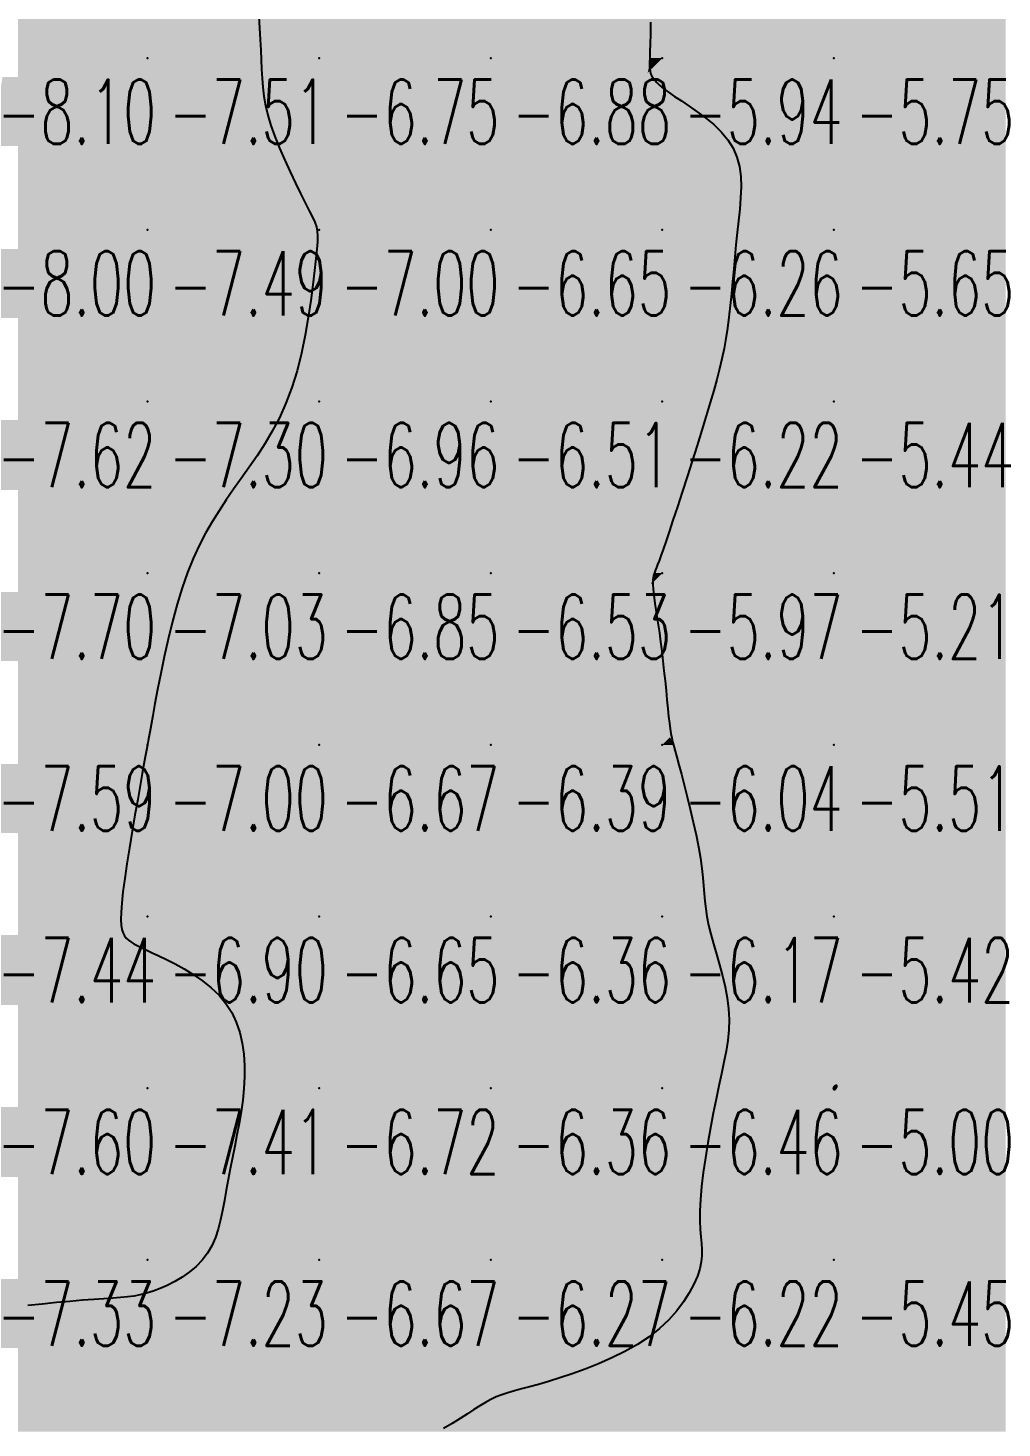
# Model space of a CAD drawing. Header units: millimetres. Extents: x 88261 to 90953, y 390274 to 392322.
# Drawn here: x 90263.3 to 90320, y 390757.4 to 390839 of the extents above; entities that cross this region are included whole.
import ezdxf
from ezdxf.enums import TextEntityAlignment as Align

# ---------------------------------------------------------------- set-up
doc = ezdxf.new("R2010")
doc.units = ezdxf.units.MM
doc.header["$LTSCALE"] = 25
for name, color, linetype in [('CN_03_00', 7, 'Continuous'), ('CN_04_00', 242, 'Continuous'), ('COTEAlt', 7, 'Continuous'), ('TN_COLORIAGE', 7, 'Continuous')]:
    doc.layers.add(name, color=color, linetype=linetype)
doc.styles.add('Simplex 1.0', font='Simplex.shx', dxfattribs={"width": 0.99, "height": 2.5})
doc.styles.get("Standard").update_dxf_attribs({"font": 'times.ttf'})

# ---------------------------------------------------------------- blocks, each defined once
blk = doc.blocks.new('COTE')
at = {"color": 0}
blk.add_point((0, 0), dxfattribs=at)
at = {"layer": 'COTEAlt'}
blk.add_attdef('ALT', text='', height=3.75, dxfattribs=at).set_placement((1.25, -1.25), align=Align.TOP_LEFT)

msp = doc.modelspace()

# ---------------------------------------------------------------- linework, layer by layer
at = {"layer": 'CN_03_00', "flags": 128}
for points, elevation in [([(90276.733, 390839.657), (90276.782, 390838.981), (90276.822, 390838.328), (90276.852, 390837.709), (90276.875, 390837.13), (90276.897, 390836.584), (90276.925, 390836.057), (90276.968, 390835.54), (90277.034, 390835.019), (90277.129, 390834.483), (90277.263, 390833.92), (90277.443, 390833.318), (90277.673, 390832.671), (90277.944, 390831.993), (90278.243, 390831.302), (90278.555, 390830.619), (90278.868, 390829.962), (90279.168, 390829.35), (90279.442, 390828.803), (90279.677, 390828.34), (90279.862, 390827.972), (90279.998, 390827.674), (90280.091, 390827.415), (90280.144, 390827.162), (90280.163, 390826.883), (90280.152, 390826.545), (90280.115, 390826.116), (90280.057, 390825.563), (90279.981, 390824.865), (90279.884, 390824.04), (90279.763, 390823.117), (90279.614, 390822.125), (90279.434, 390821.093), (90279.217, 390820.049), (90278.962, 390819.023), (90278.663, 390818.043), (90278.319, 390817.133), (90277.936, 390816.289), (90277.522, 390815.503), (90277.085, 390814.766), (90276.633, 390814.069), (90276.174, 390813.404), (90275.716, 390812.761), (90275.266, 390812.132), (90274.832, 390811.508), (90274.415, 390810.878), (90274.015, 390810.232), (90273.632, 390809.559), (90273.267, 390808.849), (90272.919, 390808.092), (90272.589, 390807.275), (90272.278, 390806.39), (90271.985, 390805.432), (90271.711, 390804.423), (90271.459, 390803.393), (90271.228, 390802.371), (90271.021, 390801.386), (90270.839, 390800.468), (90270.683, 390799.646), (90270.554, 390798.949), (90270.453, 390798.398), (90270.377, 390797.982), (90270.322, 390797.682), (90270.285, 390797.478), (90270.263, 390797.353), (90270.251, 390797.285), (90270.246, 390797.257), (90270.245, 390797.249), (90270.245, 390797.242), (90270.24, 390797.216), (90270.229, 390797.152), (90270.207, 390797.03), (90270.171, 390796.83), (90270.118, 390796.533), (90270.044, 390796.12), (90269.945, 390795.569), (90269.821, 390794.872), (90269.676, 390794.056), (90269.518, 390793.155), (90269.356, 390792.208), (90269.197, 390791.249), (90269.049, 390790.316), (90268.919, 390789.445), (90268.816, 390788.671), (90268.745, 390788.024), (90268.707, 390787.495), (90268.697, 390787.071), (90268.715, 390786.735), (90268.758, 390786.474), (90268.824, 390786.271), (90268.91, 390786.112), (90269.014, 390785.982), (90269.135, 390785.868), (90269.278, 390785.76), (90269.448, 390785.655), (90269.651, 390785.546), (90269.893, 390785.426), (90270.18, 390785.29), (90270.517, 390785.133), (90270.91, 390784.947), (90271.362, 390784.728), (90271.859, 390784.475), (90272.383, 390784.185), (90272.918, 390783.859), (90273.446, 390783.495), (90273.951, 390783.092), (90274.415, 390782.649), (90274.822, 390782.166), (90275.157, 390781.641), (90275.423, 390781.08), (90275.624, 390780.487), (90275.767, 390779.868), (90275.857, 390779.226), (90275.9, 390778.568), (90275.9, 390777.898), (90275.863, 390777.222), (90275.795, 390776.543), (90275.702, 390775.865), (90275.59, 390775.189), (90275.463, 390774.518), (90275.329, 390773.854), (90275.194, 390773.198), (90275.062, 390772.553), (90274.94, 390771.921), (90274.832, 390771.304), (90274.73, 390770.704), (90274.626, 390770.125), (90274.51, 390769.569), (90274.373, 390769.038), (90274.205, 390768.536), (90273.999, 390768.065), (90273.743, 390767.627), (90273.434, 390767.226), (90273.077, 390766.86), (90272.685, 390766.53), (90272.268, 390766.237), (90271.836, 390765.978), (90271.403, 390765.755), (90270.977, 390765.566), (90270.57, 390765.413), (90270.19, 390765.293), (90269.824, 390765.201), (90269.46, 390765.133), (90269.081, 390765.082), (90268.673, 390765.042), (90268.221, 390765.008), (90267.711, 390764.975), (90267.128, 390764.935), (90266.462, 390764.885), (90265.725, 390764.824), (90264.937, 390764.752), (90264.114, 390764.668), (90263.275, 390764.574)], -7), ([(90299.558, 390839.338), (90299.551, 390838.644), (90299.541, 390838.073), (90299.529, 390837.617), (90299.518, 390837.259), (90299.51, 390836.982), (90299.509, 390836.77), (90299.517, 390836.605), (90299.536, 390836.47), (90299.569, 390836.35), (90299.619, 390836.228), (90299.692, 390836.1), (90299.794, 390835.963), (90299.931, 390835.812), (90300.11, 390835.644), (90300.337, 390835.457), (90300.617, 390835.246), (90300.958, 390835.009), (90301.361, 390834.742), (90301.811, 390834.445), (90302.288, 390834.117), (90302.771, 390833.757), (90303.241, 390833.366), (90303.678, 390832.942), (90304.062, 390832.486), (90304.373, 390831.997), (90304.596, 390831.475), (90304.74, 390830.922), (90304.815, 390830.34), (90304.835, 390829.732), (90304.812, 390829.099), (90304.759, 390828.444), (90304.688, 390827.769), (90304.612, 390827.077), (90304.54, 390826.371), (90304.473, 390825.655), (90304.409, 390824.937), (90304.345, 390824.222), (90304.279, 390823.516), (90304.21, 390822.825), (90304.134, 390822.157), (90304.049, 390821.516), (90303.954, 390820.905), (90303.846, 390820.315), (90303.723, 390819.73), (90303.583, 390819.138), (90303.424, 390818.523), (90303.242, 390817.873), (90303.037, 390817.172), (90302.806, 390816.408), (90302.549, 390815.572), (90302.272, 390814.683), (90301.982, 390813.766), (90301.689, 390812.846), (90301.401, 390811.948), (90301.125, 390811.097), (90300.869, 390810.318), (90300.643, 390809.636), (90300.451, 390809.07), (90300.293, 390808.611), (90300.163, 390808.245), (90300.058, 390807.959), (90299.975, 390807.737), (90299.909, 390807.565), (90299.856, 390807.429), (90299.812, 390807.314), (90299.774, 390807.208), (90299.743, 390807.101), (90299.718, 390806.989), (90299.702, 390806.863), (90299.695, 390806.718), (90299.697, 390806.546), (90299.71, 390806.342), (90299.735, 390806.097), (90299.772, 390805.808), (90299.819, 390805.475), (90299.875, 390805.101), (90299.938, 390804.687), (90300.005, 390804.238), (90300.075, 390803.754), (90300.146, 390803.24), (90300.215, 390802.697), (90300.282, 390802.129), (90300.346, 390801.548), (90300.406, 390800.966), (90300.463, 390800.397), (90300.518, 390799.852), (90300.569, 390799.344), (90300.617, 390798.887), (90300.662, 390798.493), (90300.705, 390798.168), (90300.748, 390797.896), (90300.796, 390797.654), (90300.851, 390797.418), (90300.917, 390797.166), (90300.998, 390796.874), (90301.098, 390796.519), (90301.219, 390796.078), (90301.365, 390795.536), (90301.528, 390794.909), (90301.702, 390794.218), (90301.879, 390793.488), (90302.052, 390792.741), (90302.214, 390792.001), (90302.355, 390791.289), (90302.471, 390790.631), (90302.554, 390790.041), (90302.613, 390789.511), (90302.655, 390789.026), (90302.691, 390788.571), (90302.728, 390788.131), (90302.777, 390787.689), (90302.845, 390787.232), (90302.943, 390786.743), (90303.076, 390786.212), (90303.235, 390785.642), (90303.41, 390785.041), (90303.589, 390784.418), (90303.759, 390783.781), (90303.911, 390783.137), (90304.031, 390782.495), (90304.11, 390781.863), (90304.137, 390781.245), (90304.118, 390780.635), (90304.057, 390780.024), (90303.963, 390779.401), (90303.841, 390778.758), (90303.699, 390778.085), (90303.542, 390777.371), (90303.377, 390776.608), (90303.211, 390775.79), (90303.049, 390774.933), (90302.895, 390774.057), (90302.755, 390773.182), (90302.633, 390772.328), (90302.535, 390771.514), (90302.465, 390770.761), (90302.427, 390770.089), (90302.425, 390769.511), (90302.448, 390769.016), (90302.485, 390768.584), (90302.522, 390768.197), (90302.548, 390767.837), (90302.55, 390767.484), (90302.516, 390767.121), (90302.434, 390766.728), (90302.292, 390766.292), (90302.088, 390765.819), (90301.821, 390765.318), (90301.488, 390764.8), (90301.089, 390764.276), (90300.622, 390763.756), (90300.086, 390763.25), (90299.479, 390762.768), (90298.803, 390762.32), (90298.073, 390761.906), (90297.309, 390761.528), (90296.528, 390761.184), (90295.749, 390760.875), (90294.991, 390760.601), (90294.273, 390760.362), (90293.613, 390760.158), (90293.025, 390759.988), (90292.504, 390759.845), (90292.04, 390759.721), (90291.625, 390759.608), (90291.248, 390759.499), (90290.9, 390759.385), (90290.572, 390759.259), (90290.253, 390759.112), (90289.935, 390758.939), (90289.608, 390758.74), (90289.261, 390758.517), (90288.886, 390758.271), (90288.472, 390758.005), (90288.01, 390757.72), (90287.49, 390757.419)], -6)]:
    msp.add_lwpolyline(points, dxfattribs=dict(at, elevation=elevation))
at = {"layer": 'CN_04_00', "elevation": -5, "flags": 128}
msp.add_lwpolyline([(90310.284, 390777.164), (90310.3, 390777.17), (90310.316, 390777.179), (90310.333, 390777.191), (90310.35, 390777.204), (90310.366, 390777.219), (90310.381, 390777.236), (90310.395, 390777.255), (90310.407, 390777.275), (90310.416, 390777.296), (90310.423, 390777.317), (90310.427, 390777.337), (90310.428, 390777.355), (90310.426, 390777.371), (90310.421, 390777.384), (90310.412, 390777.394), (90310.4, 390777.399), (90310.384, 390777.4), (90310.367, 390777.398), (90310.349, 390777.392), (90310.329, 390777.384), (90310.311, 390777.374), (90310.293, 390777.363), (90310.277, 390777.351), (90310.263, 390777.338), (90310.252, 390777.325), (90310.243, 390777.312), (90310.236, 390777.299), (90310.23, 390777.286), (90310.226, 390777.274), (90310.222, 390777.262), (90310.219, 390777.252), (90310.217, 390777.243), (90310.215, 390777.234), (90310.214, 390777.227), (90310.213, 390777.22), (90310.213, 390777.213), (90310.213, 390777.207), (90310.214, 390777.201), (90310.216, 390777.194), (90310.219, 390777.187), (90310.222, 390777.18), (90310.226, 390777.174), (90310.232, 390777.168), (90310.239, 390777.163), (90310.248, 390777.16), (90310.258, 390777.159), (90310.27, 390777.16), (90310.284, 390777.164)], close=True, dxfattribs=at)
at = {"layer": 'TN_COLORIAGE', "color": 161}
for points in [[(90260.249, 390840.626, -7.328), (90261.587, 390838.577, -7.328), (90260.249, 390847.239, -7.328), (90270.249, 390847.239, -7.328)], [(90261.984, 390837.239, -7.328), (90261.587, 390838.577, -7.328), (90270.249, 390837.239, -7.328), (90270.249, 390847.239, -7.328)], [(90270.249, 390837.239, -7), (90276.447, 390843.438, -7), (90270.249, 390847.239, -7), (90275.387, 390847.239, -7)], [(90276.447, 390843.438, -7.505), (90276.95, 390837.239, -7.505), (90270.249, 390837.239, -7.505)], [(90260.324, 390827.315, -7.487), (90260.322, 390827.239, -7.487), (90270.249, 390837.239, -7.487), (90270.249, 390827.239, -7.487)], [(90260.324, 390827.315, -7.505), (90261.984, 390837.239, -7.505), (90270.249, 390837.239, -7.505)], [(90270.249, 390837.239, -7), (90276.95, 390837.239, -7), (90270.249, 390827.239, -7), (90276.867, 390833.858, -7)], [(90276.867, 390833.858, -7.487), (90280.24, 390827.239, -7.487), (90270.249, 390827.239, -7.487)], [(90260.249, 390817.239, -7.487), (90270.249, 390817.239, -7.487), (90270.249, 390827.239, -7.487)], [(90260.249, 390827.141, -7.487), (90260.322, 390827.239, -7.487), (90260.249, 390817.239, -7.487), (90270.249, 390827.239, -7.487)], [(90270.249, 390827.239, -7), (90280.24, 390827.239, -7), (90270.249, 390817.239, -7), (90280.234, 390827.225, -7)], [(90279.164, 390817.239, -7.299), (90280.234, 390827.225, -7.299), (90270.249, 390817.239, -7.299)], [(90260.249, 390807.239, -7.299), (90270.249, 390807.239, -7.299), (90270.249, 390817.239, -7.299)], [(90260.249, 390817.239, -7.299), (90260.249, 390807.239, -7.299), (90270.249, 390817.239, -7.299)], [(90270.249, 390817.239, -7), (90279.164, 390817.239, -7), (90270.249, 390807.239, -7), (90275.088, 390812.078, -7)], [(90272.083, 390807.239, -7.034), (90275.088, 390812.078, -7.034), (90270.249, 390807.239, -7.034)], [(90260.249, 390797.239, -7), (90270.245, 390797.239, -7), (90270.249, 390807.239, -7), (90270.249, 390797.304, -7)], [(90260.249, 390807.239, -7.034), (90260.249, 390797.239, -7.034), (90270.249, 390807.239, -7.034)], [(90272.083, 390807.239, -7.034), (90270.249, 390797.304, -7.034), (90270.249, 390807.239, -7.034)], [(90260.249, 390797.239, -7), (90270.245, 390797.239, -7), (90260.249, 390787.239, -7), (90270.244, 390797.234, -7)], [(90268.452, 390787.239, -7.444), (90270.244, 390797.234, -7.444), (90260.249, 390787.239, -7.444)], [(90260.249, 390777.239, -7), (90268.846, 390785.837, -7), (90260.249, 390787.239, -7), (90268.452, 390787.239, -7)], [(90260.249, 390777.239, -7), (90268.846, 390785.837, -7), (90270.249, 390777.239, -7), (90270.249, 390785.308, -7)], [(90275.621, 390782.612, -7.406), (90270.249, 390785.308, -7.406), (90270.249, 390777.239, -7.406)], [(90275.621, 390782.612, -7.406), (90276.197, 390777.239, -7.406), (90270.249, 390777.239, -7.406)], [(90260.249, 390767.239, -7.406), (90270.249, 390767.239, -7.406), (90270.249, 390777.239, -7.406)], [(90260.249, 390777.239, -7.406), (90260.249, 390767.239, -7.406), (90270.249, 390777.239, -7.406)], [(90270.249, 390777.239, -7), (90276.197, 390777.239, -7), (90270.249, 390767.239, -7), (90274.771, 390771.762, -7)], [(90274.36, 390767.239, -7.228), (90274.771, 390771.762, -7.228), (90270.249, 390767.239, -7.228)], [(90260.249, 390767.239, -7), (90260.249, 390764.337, -7), (90270.249, 390767.239, -7), (90268.067, 390765.058, -7)], [(90268.067, 390765.058, -7.228), (90270.249, 390765.045, -7.228), (90270.249, 390767.239, -7.228)], [(90270.249, 390765.045, -7.228), (90274.36, 390767.239, -7.228), (90270.249, 390767.239, -7.228)]]:
    msp.add_solid(points, dxfattribs=at)
at = {"layer": 'TN_COLORIAGE', "color": 151}
for points in [[(90276.95, 390837.239, -6.69), (90276.447, 390843.438, -6.69), (90280.249, 390837.239, -6.69), (90280.249, 390847.239, -6.69)], [(90280.249, 390837.239, -6.599), (90290.249, 390837.239, -6.599), (90290.249, 390847.239, -6.599)], [(90280.249, 390847.239, -6.599), (90280.249, 390837.239, -6.599), (90290.249, 390847.239, -6.599)], [(90290.249, 390837.239, -6), (90299.531, 390846.521, -6), (90290.249, 390847.239, -6), (90299.231, 390847.239, -6)], [(90299.531, 390846.521, -6.877), (90299.596, 390837.239, -6.877), (90290.249, 390837.239, -6.877)], [(90280.24, 390827.239, -6.751), (90276.867, 390833.858, -6.751), (90280.249, 390827.239, -6.751), (90280.249, 390837.239, -6.751)], [(90276.867, 390833.858, -6.751), (90276.95, 390837.239, -6.751), (90280.249, 390837.239, -6.751)], [(90280.249, 390827.239, -6.877), (90290.249, 390827.239, -6.877), (90290.249, 390837.239, -6.877)], [(90280.249, 390837.239, -6.877), (90280.249, 390827.239, -6.877), (90290.249, 390837.239, -6.877)], [(90290.249, 390837.239, -6), (90299.596, 390837.239, -6), (90290.249, 390827.239, -6), (90299.392, 390836.382, -6)], [(90290.249, 390827.239, -6), (90299.392, 390836.382, -6), (90300.249, 390827.239, -6), (90300.249, 390835.33, -6)], [(90305.363, 390832.353, -6.259), (90300.249, 390835.33, -6.259), (90300.249, 390827.239, -6.259)], [(90304.536, 390827.239, -6.259), (90305.363, 390832.353, -6.259), (90300.249, 390827.239, -6.259)], [(90280.234, 390827.225, -6.964), (90279.164, 390817.239, -6.964), (90280.249, 390827.239, -6.964), (90280.249, 390817.239, -6.964)], [(90280.234, 390827.225, -7), (90280.24, 390827.239, -7), (90280.249, 390827.239, -7)], [(90280.249, 390817.239, -6.653), (90290.249, 390817.239, -6.653), (90290.249, 390827.239, -6.653)], [(90280.249, 390827.239, -6.653), (90280.249, 390817.239, -6.653), (90290.249, 390827.239, -6.653)], [(90290.249, 390827.239, -6.259), (90290.249, 390817.239, -6.259), (90300.249, 390827.239, -6.259)], [(90290.249, 390817.239, -6.259), (90300.249, 390817.239, -6.259), (90300.249, 390827.239, -6.259)], [(90300.249, 390827.239, -6), (90304.536, 390827.239, -6), (90300.249, 390817.239, -6), (90304.163, 390821.154, -6)], [(90303.106, 390817.239, -6.222), (90304.163, 390821.154, -6.222), (90300.249, 390817.239, -6.222)], [(90275.088, 390812.078, -6.848), (90272.083, 390807.239, -6.848), (90280.249, 390817.239, -6.848), (90280.249, 390807.239, -6.848)], [(90275.088, 390812.078, -6.964), (90279.164, 390817.239, -6.964), (90280.249, 390817.239, -6.964)], [(90280.249, 390807.239, -6.51), (90290.249, 390807.239, -6.51), (90290.249, 390817.239, -6.51)], [(90280.249, 390817.239, -6.51), (90280.249, 390807.239, -6.51), (90290.249, 390817.239, -6.51)], [(90290.249, 390817.239, -6.222), (90290.249, 390807.239, -6.222), (90300.249, 390817.239, -6.222)], [(90290.249, 390807.239, -6), (90299.755, 390807.239, -6), (90300.249, 390817.239, -6), (90300.249, 390808.334, -6)], [(90303.106, 390817.239, -6.222), (90300.249, 390808.334, -6.222), (90300.249, 390817.239, -6.222)], [(90270.249, 390797.239, -6.848), (90280.249, 390797.239, -6.848), (90280.249, 390807.239, -6.848)], [(90270.249, 390797.304, -6.848), (90272.083, 390807.239, -6.848), (90270.249, 390797.239, -6.848), (90280.249, 390807.239, -6.848)], [(90280.249, 390797.239, -6.526), (90290.249, 390797.239, -6.526), (90290.249, 390807.239, -6.526)], [(90280.249, 390807.239, -6.526), (90280.249, 390797.239, -6.526), (90290.249, 390807.239, -6.526)], [(90290.249, 390807.239, -6), (90299.755, 390807.239, -6), (90290.249, 390797.239, -6), (90299.602, 390806.592, -6)], [(90290.249, 390797.239, -6), (90299.602, 390806.592, -6), (90300.249, 390797.239, -6), (90300.249, 390802.976, -6)], [(90300.695, 390797.685, -6.037), (90300.249, 390802.976, -6.037), (90300.249, 390797.239, -6.037)], [(90270.244, 390797.234, -6.903), (90268.452, 390787.239, -6.903), (90270.249, 390797.239, -6.903), (90270.249, 390787.239, -6.903)], [(90270.244, 390797.234, -7), (90270.245, 390797.239, -7), (90270.249, 390797.239, -7)], [(90270.249, 390797.304, -7), (90270.245, 390797.239, -7), (90270.249, 390797.239, -7)], [(90270.249, 390787.239, -6.671), (90280.249, 390787.239, -6.671), (90280.249, 390797.239, -6.671)], [(90270.249, 390797.239, -6.671), (90270.249, 390787.239, -6.671), (90280.249, 390797.239, -6.671)], [(90280.249, 390787.239, -6.395), (90290.249, 390787.239, -6.395), (90290.249, 390797.239, -6.395)], [(90280.249, 390797.239, -6.395), (90280.249, 390787.239, -6.395), (90290.249, 390797.239, -6.395)], [(90290.249, 390797.239, -6.037), (90290.249, 390787.239, -6.037), (90300.249, 390797.239, -6.037)], [(90290.249, 390787.239, -6.037), (90300.249, 390787.239, -6.037), (90300.249, 390797.239, -6.037)], [(90300.695, 390797.685, -6.037), (90300.946, 390797.239, -6.037), (90300.249, 390797.239, -6.037)], [(90300.249, 390787.239, -6), (90302.836, 390789.826, -6), (90300.249, 390797.239, -6), (90300.946, 390797.239, -6)], [(90302.535, 390787.239, -6.171), (90302.836, 390789.826, -6.171), (90300.249, 390787.239, -6.171)], [(90268.452, 390787.239, -6.903), (90268.846, 390785.837, -6.903), (90270.249, 390787.239, -6.903)], [(90270.249, 390785.308, -6.903), (90268.846, 390785.837, -6.903), (90270.249, 390787.239, -6.903)], [(90270.249, 390785.308, -6.65), (90275.621, 390782.612, -6.65), (90270.249, 390787.239, -6.65), (90280.249, 390787.239, -6.65)], [(90276.197, 390777.239, -6.65), (90275.621, 390782.612, -6.65), (90280.249, 390777.239, -6.65), (90280.249, 390787.239, -6.65)], [(90280.249, 390777.239, -6.357), (90290.249, 390777.239, -6.357), (90290.249, 390787.239, -6.357)], [(90280.249, 390787.239, -6.357), (90280.249, 390777.239, -6.357), (90290.249, 390787.239, -6.357)], [(90290.249, 390787.239, -6.171), (90290.249, 390777.239, -6.171), (90300.249, 390787.239, -6.171)], [(90290.249, 390777.239, -6.171), (90300.249, 390777.239, -6.171), (90300.249, 390787.239, -6.171)], [(90300.249, 390777.239, -6), (90304.684, 390781.674, -6), (90300.249, 390787.239, -6), (90302.535, 390787.239, -6)], [(90303.389, 390777.239, -6.46), (90304.684, 390781.674, -6.46), (90300.249, 390777.239, -6.46)], [(90274.771, 390771.762, -6.673), (90274.36, 390767.239, -6.673), (90280.249, 390777.239, -6.673), (90280.249, 390767.239, -6.673)], [(90274.771, 390771.762, -6.723), (90276.197, 390777.239, -6.723), (90280.249, 390777.239, -6.723)], [(90280.249, 390767.239, -6.356), (90290.249, 390767.239, -6.356), (90290.249, 390777.239, -6.356)], [(90280.249, 390777.239, -6.356), (90280.249, 390767.239, -6.356), (90290.249, 390777.239, -6.356)], [(90290.249, 390777.239, -6.46), (90290.249, 390767.239, -6.46), (90300.249, 390777.239, -6.46)], [(90290.249, 390767.239, -6.46), (90300.249, 390767.239, -6.46), (90300.249, 390777.239, -6.46)], [(90300.249, 390777.239, -6), (90303.389, 390777.239, -6), (90300.249, 390767.239, -6), (90302.023, 390769.014, -6)], [(90302.023, 390769.014, -6.217), (90303.082, 390767.239, -6.217), (90300.249, 390767.239, -6.217)], [(90270.249, 390757.239, -6.673), (90280.249, 390757.239, -6.673), (90280.249, 390767.239, -6.673)], [(90274.36, 390767.239, -6.188), (90270.249, 390765.045, -6.188), (90280.249, 390767.239, -6.188), (90270.249, 390757.239, -6.188)], [(90290.249, 390767.239, -6), (90290.249, 390759.412, -6), (90280.249, 390757.239, -6), (90287.728, 390757.239, -6)], [(90280.249, 390767.239, -6.267), (90280.249, 390757.239, -6.267), (90290.249, 390767.239, -6.267)], [(90290.249, 390767.239, -6), (90290.249, 390759.412, -6), (90300.249, 390767.239, -6), (90292.795, 390759.786, -6)], [(90300.249, 390762.396, -6.217), (90292.795, 390759.786, -6.217), (90300.249, 390767.239, -6.217)], [(90303.082, 390767.239, -6.217), (90300.249, 390762.396, -6.217), (90300.249, 390767.239, -6.217)], [(90270.249, 390765.045, -6.181), (90268.067, 390765.058, -6.181), (90270.249, 390757.239, -6.181), (90260.249, 390757.239, -6.181)], [(90268.067, 390765.058, -6.181), (90260.249, 390764.337, -6.181), (90260.249, 390757.239, -6.181)]]:
    msp.add_solid(points, dxfattribs=at)
at = {"layer": 'TN_COLORIAGE', "color": 141}
for points in [[(90299.596, 390837.239, -5.932), (90299.531, 390846.521, -5.932), (90300.249, 390837.239, -5.932), (90300.249, 390847.239, -5.932)], [(90300.249, 390847.239, -5.677), (90300.249, 390837.239, -5.677), (90310.249, 390847.239, -5.677)], [(90300.249, 390837.239, -5.677), (90310.249, 390837.239, -5.677), (90310.249, 390847.239, -5.677)], [(90310.249, 390847.239, -5.28), (90310.249, 390837.239, -5.28), (90320.249, 390847.239, -5.28)], [(90310.249, 390837.239, -5.28), (90320.249, 390837.239, -5.28), (90320.249, 390847.239, -5.28)], [(90299.392, 390836.382, -5.939), (90299.596, 390837.239, -5.939), (90300.249, 390837.239, -5.939)], [(90300.249, 390835.33, -5.939), (90299.392, 390836.382, -5.939), (90300.249, 390837.239, -5.939)], [(90300.249, 390835.33, -5.752), (90305.363, 390832.353, -5.752), (90300.249, 390837.239, -5.752), (90310.249, 390837.239, -5.752)], [(90305.363, 390832.353, -5.654), (90304.536, 390827.239, -5.654), (90310.249, 390837.239, -5.654), (90310.249, 390827.239, -5.654)], [(90310.249, 390837.239, -5.382), (90310.249, 390827.239, -5.382), (90320.249, 390837.239, -5.382)], [(90310.249, 390827.239, -5.382), (90320.249, 390827.239, -5.382), (90320.249, 390837.239, -5.382)], [(90304.163, 390821.154, -5.444), (90303.106, 390817.239, -5.444), (90310.249, 390827.239, -5.444), (90310.249, 390817.239, -5.444)], [(90304.163, 390821.154, -5.654), (90304.536, 390827.239, -5.654), (90310.249, 390827.239, -5.654)], [(90310.249, 390827.239, -5.315), (90310.249, 390817.239, -5.315), (90320.249, 390827.239, -5.315)], [(90310.249, 390817.239, -5.315), (90320.249, 390817.239, -5.315), (90320.249, 390827.239, -5.315)], [(90300.249, 390808.334, -5.444), (90303.106, 390817.239, -5.444), (90300.249, 390807.239, -5.444), (90310.249, 390817.239, -5.444)], [(90300.249, 390807.239, -5.444), (90310.249, 390807.239, -5.444), (90310.249, 390817.239, -5.444)], [(90310.249, 390817.239, -5.159), (90310.249, 390807.239, -5.159), (90320.249, 390817.239, -5.159)], [(90310.249, 390807.239, -5.159), (90320.249, 390807.239, -5.159), (90320.249, 390817.239, -5.159)], [(90300.249, 390808.334, -5.973), (90299.755, 390807.239, -5.973), (90300.249, 390807.239, -5.973)], [(90299.602, 390806.592, -5.973), (90299.755, 390807.239, -5.973), (90300.249, 390807.239, -5.973)], [(90300.249, 390802.976, -5.973), (90299.602, 390806.592, -5.973), (90300.249, 390807.239, -5.973)], [(90300.249, 390802.976, -5.212), (90300.695, 390797.685, -5.212), (90300.249, 390807.239, -5.212), (90310.249, 390807.239, -5.212)], [(90300.946, 390797.239, -5.212), (90300.695, 390797.685, -5.212), (90310.249, 390797.239, -5.212), (90310.249, 390807.239, -5.212)], [(90310.249, 390807.239, -5.004), (90310.249, 390797.239, -5.004), (90320.249, 390807.239, -5.004)], [(90310.249, 390797.239, -5.004), (90320.249, 390797.239, -5.004), (90320.249, 390807.239, -5.004)], [(90300.946, 390797.239, -5.51), (90302.836, 390789.826, -5.51), (90310.249, 390797.239, -5.51)], [(90302.836, 390789.826, -5.423), (90302.535, 390787.239, -5.423), (90310.249, 390797.239, -5.423), (90310.249, 390787.239, -5.423)], [(90310.249, 390797.239, -5.151), (90310.249, 390787.239, -5.151), (90320.249, 390797.239, -5.151)], [(90310.249, 390787.239, -5.151), (90320.249, 390787.239, -5.151), (90320.249, 390797.239, -5.151)], [(90302.535, 390787.239, -5.423), (90304.684, 390781.674, -5.423), (90310.249, 390787.239, -5.423)], [(90304.684, 390781.674, -5), (90303.389, 390777.239, -5), (90310.249, 390787.239, -5), (90310.215, 390777.239, -5)], [(90310.215, 390777.239, -5.423), (90310.249, 390777.356, -5.423), (90310.249, 390787.239, -5.423)], [(90310.249, 390787.239, -5), (90310.249, 390777.356, -5), (90320.249, 390787.239, -5), (90310.451, 390777.442, -5)], [(90320.249, 390777.239, -5), (90310.417, 390777.239, -5), (90320.249, 390787.239, -5), (90310.451, 390777.442, -5)], [(90302.023, 390769.014, -5), (90303.389, 390777.239, -5), (90310.208, 390777.199, -5), (90310.215, 390777.239, -5)], [(90303.082, 390767.239, -5), (90302.023, 390769.014, -5), (90310.249, 390767.239, -5), (90310.208, 390777.199, -5)], [(90310.208, 390777.199, -5.452), (90310.249, 390777.13, -5.452), (90310.249, 390767.239, -5.452)], [(90310.249, 390767.239, -5), (90310.249, 390777.13, -5), (90320.249, 390777.239, -5), (90310.417, 390777.239, -5)], [(90310.249, 390767.239, -5.29), (90320.249, 390767.239, -5.29), (90320.249, 390777.239, -5.29)], [(90300.249, 390762.396, -5.452), (90303.082, 390767.239, -5.452), (90300.249, 390757.239, -5.452), (90310.249, 390767.239, -5.452)], [(90300.249, 390757.239, -5.452), (90310.249, 390757.239, -5.452), (90310.249, 390767.239, -5.452)], [(90310.249, 390767.239, -5.297), (90310.249, 390757.239, -5.297), (90320.249, 390767.239, -5.297)], [(90310.249, 390757.239, -5.297), (90320.249, 390757.239, -5.297), (90320.249, 390767.239, -5.297)], [(90292.795, 390759.786, -5.769), (90300.249, 390762.396, -5.769), (90290.249, 390757.239, -5.769), (90300.249, 390757.239, -5.769)], [(90292.795, 390759.786, -5.926), (90290.249, 390759.412, -5.926), (90290.249, 390757.239, -5.926)], [(90287.728, 390757.239, -5.926), (90290.249, 390759.412, -5.926), (90290.249, 390757.239, -5.926)]]:
    msp.add_solid(points, dxfattribs=at)
at = {"layer": 'TN_COLORIAGE', "color": 131}
for points in [[(90310.208, 390777.199, -4.995), (90310.215, 390777.239, -4.995), (90310.249, 390777.239, -4.995)], [(90310.249, 390777.13, -4.995), (90310.208, 390777.199, -4.995), (90310.249, 390777.239, -4.995)], [(90310.249, 390777.356, -4.995), (90310.215, 390777.239, -4.995), (90310.249, 390777.239, -4.995)], [(90310.451, 390777.442, -4.995), (90310.249, 390777.356, -4.995), (90310.249, 390777.239, -4.995)], [(90310.451, 390777.442, -4.995), (90310.417, 390777.239, -4.995), (90310.249, 390777.239, -4.995)], [(90310.417, 390777.239, -4.995), (90310.249, 390777.13, -4.995), (90310.249, 390777.239, -4.995)]]:
    msp.add_solid(points, dxfattribs=at)

# ---------------------------------------------------------------- block references
at = {"layer": 'COTEAlt'}
ref = msp.add_blockref('COTE', (90260.249, 390837.239), dxfattribs=at)
ref.add_attrib('ALT', '-8.10', dxfattribs={"height": 3.75, "style": 'Simplex 1.0', "width": 0.6}).set_placement((90261.499, 390835.989), align=Align.TOP_LEFT)
ref = msp.add_blockref('COTE', (90270.249, 390837.239), dxfattribs=at)
ref.add_attrib('ALT', '-7.51', dxfattribs={"height": 3.75, "style": 'Simplex 1.0', "width": 0.6}).set_placement((90271.499, 390835.989), align=Align.TOP_LEFT)
ref = msp.add_blockref('COTE', (90280.249, 390837.239), dxfattribs=at)
ref.add_attrib('ALT', '-6.75', dxfattribs={"height": 3.75, "style": 'Simplex 1.0', "width": 0.6}).set_placement((90281.499, 390835.989), align=Align.TOP_LEFT)
ref = msp.add_blockref('COTE', (90290.249, 390837.239), dxfattribs=at)
ref.add_attrib('ALT', '-6.88', dxfattribs={"height": 3.75, "style": 'Simplex 1.0', "width": 0.6}).set_placement((90291.499, 390835.989), align=Align.TOP_LEFT)
ref = msp.add_blockref('COTE', (90300.249, 390837.239), dxfattribs=at)
ref.add_attrib('ALT', '-5.94', dxfattribs={"height": 3.75, "style": 'Simplex 1.0', "width": 0.6}).set_placement((90301.499, 390835.989), align=Align.TOP_LEFT)
ref = msp.add_blockref('COTE', (90310.249, 390837.239), dxfattribs=at)
ref.add_attrib('ALT', '-5.75', dxfattribs={"height": 3.75, "style": 'Simplex 1.0', "width": 0.6}).set_placement((90311.499, 390835.989), align=Align.TOP_LEFT)
ref = msp.add_blockref('COTE', (90260.249, 390827.239), dxfattribs=at)
ref.add_attrib('ALT', '-8.00', dxfattribs={"height": 3.75, "style": 'Simplex 1.0', "width": 0.6}).set_placement((90261.499, 390825.989), align=Align.TOP_LEFT)
ref = msp.add_blockref('COTE', (90270.249, 390827.239), dxfattribs=at)
ref.add_attrib('ALT', '-7.49', dxfattribs={"height": 3.75, "style": 'Simplex 1.0', "width": 0.6}).set_placement((90271.499, 390825.989), align=Align.TOP_LEFT)
ref = msp.add_blockref('COTE', (90280.249, 390827.239), dxfattribs=at)
ref.add_attrib('ALT', '-7.00', dxfattribs={"height": 3.75, "style": 'Simplex 1.0', "width": 0.6}).set_placement((90281.499, 390825.989), align=Align.TOP_LEFT)
ref = msp.add_blockref('COTE', (90290.249, 390827.239), dxfattribs=at)
ref.add_attrib('ALT', '-6.65', dxfattribs={"height": 3.75, "style": 'Simplex 1.0', "width": 0.6}).set_placement((90291.499, 390825.989), align=Align.TOP_LEFT)
ref = msp.add_blockref('COTE', (90300.249, 390827.239), dxfattribs=at)
ref.add_attrib('ALT', '-6.26', dxfattribs={"height": 3.75, "style": 'Simplex 1.0', "width": 0.6}).set_placement((90301.499, 390825.989), align=Align.TOP_LEFT)
ref = msp.add_blockref('COTE', (90310.249, 390827.239), dxfattribs=at)
ref.add_attrib('ALT', '-5.65', dxfattribs={"height": 3.75, "style": 'Simplex 1.0', "width": 0.6}).set_placement((90311.499, 390825.989), align=Align.TOP_LEFT)
ref = msp.add_blockref('COTE', (90260.249, 390817.239), dxfattribs=at)
ref.add_attrib('ALT', '-7.62', dxfattribs={"height": 3.75, "style": 'Simplex 1.0', "width": 0.6}).set_placement((90261.499, 390815.989), align=Align.TOP_LEFT)
ref = msp.add_blockref('COTE', (90270.249, 390817.239), dxfattribs=at)
ref.add_attrib('ALT', '-7.30', dxfattribs={"height": 3.75, "style": 'Simplex 1.0', "width": 0.6}).set_placement((90271.499, 390815.989), align=Align.TOP_LEFT)
ref = msp.add_blockref('COTE', (90280.249, 390817.239), dxfattribs=at)
ref.add_attrib('ALT', '-6.96', dxfattribs={"height": 3.75, "style": 'Simplex 1.0', "width": 0.6}).set_placement((90281.499, 390815.989), align=Align.TOP_LEFT)
ref = msp.add_blockref('COTE', (90290.249, 390817.239), dxfattribs=at)
ref.add_attrib('ALT', '-6.51', dxfattribs={"height": 3.75, "style": 'Simplex 1.0', "width": 0.6}).set_placement((90291.499, 390815.989), align=Align.TOP_LEFT)
ref = msp.add_blockref('COTE', (90300.249, 390817.239), dxfattribs=at)
ref.add_attrib('ALT', '-6.22', dxfattribs={"height": 3.75, "style": 'Simplex 1.0', "width": 0.6}).set_placement((90301.499, 390815.989), align=Align.TOP_LEFT)
ref = msp.add_blockref('COTE', (90310.249, 390817.239), dxfattribs=at)
ref.add_attrib('ALT', '-5.44', dxfattribs={"height": 3.75, "style": 'Simplex 1.0', "width": 0.6}).set_placement((90311.499, 390815.989), align=Align.TOP_LEFT)
ref = msp.add_blockref('COTE', (90260.249, 390807.239), dxfattribs=at)
ref.add_attrib('ALT', '-7.70', dxfattribs={"height": 3.75, "style": 'Simplex 1.0', "width": 0.6}).set_placement((90261.499, 390805.989), align=Align.TOP_LEFT)
ref = msp.add_blockref('COTE', (90270.249, 390807.239), dxfattribs=at)
ref.add_attrib('ALT', '-7.03', dxfattribs={"height": 3.75, "style": 'Simplex 1.0', "width": 0.6}).set_placement((90271.499, 390805.989), align=Align.TOP_LEFT)
ref = msp.add_blockref('COTE', (90280.249, 390807.239), dxfattribs=at)
ref.add_attrib('ALT', '-6.85', dxfattribs={"height": 3.75, "style": 'Simplex 1.0', "width": 0.6}).set_placement((90281.499, 390805.989), align=Align.TOP_LEFT)
ref = msp.add_blockref('COTE', (90290.249, 390807.239), dxfattribs=at)
ref.add_attrib('ALT', '-6.53', dxfattribs={"height": 3.75, "style": 'Simplex 1.0', "width": 0.6}).set_placement((90291.499, 390805.989), align=Align.TOP_LEFT)
ref = msp.add_blockref('COTE', (90300.249, 390807.239), dxfattribs=at)
ref.add_attrib('ALT', '-5.97', dxfattribs={"height": 3.75, "style": 'Simplex 1.0', "width": 0.6}).set_placement((90301.499, 390805.989), align=Align.TOP_LEFT)
ref = msp.add_blockref('COTE', (90310.249, 390807.239), dxfattribs=at)
ref.add_attrib('ALT', '-5.21', dxfattribs={"height": 3.75, "style": 'Simplex 1.0', "width": 0.6}).set_placement((90311.499, 390805.989), align=Align.TOP_LEFT)
ref = msp.add_blockref('COTE', (90260.249, 390797.239), dxfattribs=at)
ref.add_attrib('ALT', '-7.59', dxfattribs={"height": 3.75, "style": 'Simplex 1.0', "width": 0.6}).set_placement((90261.499, 390795.989), align=Align.TOP_LEFT)
ref = msp.add_blockref('COTE', (90270.249, 390797.239), dxfattribs=at)
ref.add_attrib('ALT', '-7.00', dxfattribs={"height": 3.75, "style": 'Simplex 1.0', "width": 0.6}).set_placement((90271.499, 390795.989), align=Align.TOP_LEFT)
ref = msp.add_blockref('COTE', (90280.249, 390797.239), dxfattribs=at)
ref.add_attrib('ALT', '-6.67', dxfattribs={"height": 3.75, "style": 'Simplex 1.0', "width": 0.6}).set_placement((90281.499, 390795.989), align=Align.TOP_LEFT)
ref = msp.add_blockref('COTE', (90290.249, 390797.239), dxfattribs=at)
ref.add_attrib('ALT', '-6.39', dxfattribs={"height": 3.75, "style": 'Simplex 1.0', "width": 0.6}).set_placement((90291.499, 390795.989), align=Align.TOP_LEFT)
ref = msp.add_blockref('COTE', (90300.249, 390797.239), dxfattribs=at)
ref.add_attrib('ALT', '-6.04', dxfattribs={"height": 3.75, "style": 'Simplex 1.0', "width": 0.6}).set_placement((90301.499, 390795.989), align=Align.TOP_LEFT)
ref = msp.add_blockref('COTE', (90310.249, 390797.239), dxfattribs=at)
ref.add_attrib('ALT', '-5.51', dxfattribs={"height": 3.75, "style": 'Simplex 1.0', "width": 0.6}).set_placement((90311.499, 390795.989), align=Align.TOP_LEFT)
ref = msp.add_blockref('COTE', (90260.249, 390787.239), dxfattribs=at)
ref.add_attrib('ALT', '-7.44', dxfattribs={"height": 3.75, "style": 'Simplex 1.0', "width": 0.6}).set_placement((90261.499, 390785.989), align=Align.TOP_LEFT)
ref = msp.add_blockref('COTE', (90270.249, 390787.239), dxfattribs=at)
ref.add_attrib('ALT', '-6.90', dxfattribs={"height": 3.75, "style": 'Simplex 1.0', "width": 0.6}).set_placement((90271.499, 390785.989), align=Align.TOP_LEFT)
ref = msp.add_blockref('COTE', (90280.249, 390787.239), dxfattribs=at)
ref.add_attrib('ALT', '-6.65', dxfattribs={"height": 3.75, "style": 'Simplex 1.0', "width": 0.6}).set_placement((90281.499, 390785.989), align=Align.TOP_LEFT)
ref = msp.add_blockref('COTE', (90290.249, 390787.239), dxfattribs=at)
ref.add_attrib('ALT', '-6.36', dxfattribs={"height": 3.75, "style": 'Simplex 1.0', "width": 0.6}).set_placement((90291.499, 390785.989), align=Align.TOP_LEFT)
ref = msp.add_blockref('COTE', (90300.249, 390787.239), dxfattribs=at)
ref.add_attrib('ALT', '-6.17', dxfattribs={"height": 3.75, "style": 'Simplex 1.0', "width": 0.6}).set_placement((90301.499, 390785.989), align=Align.TOP_LEFT)
ref = msp.add_blockref('COTE', (90310.249, 390787.239), dxfattribs=at)
ref.add_attrib('ALT', '-5.42', dxfattribs={"height": 3.75, "style": 'Simplex 1.0', "width": 0.6}).set_placement((90311.499, 390785.989), align=Align.TOP_LEFT)
ref = msp.add_blockref('COTE', (90260.249, 390777.239), dxfattribs=at)
ref.add_attrib('ALT', '-7.60', dxfattribs={"height": 3.75, "style": 'Simplex 1.0', "width": 0.6}).set_placement((90261.499, 390775.989), align=Align.TOP_LEFT)
ref = msp.add_blockref('COTE', (90270.249, 390777.239), dxfattribs=at)
ref.add_attrib('ALT', '-7.41', dxfattribs={"height": 3.75, "style": 'Simplex 1.0', "width": 0.6}).set_placement((90271.499, 390775.989), align=Align.TOP_LEFT)
ref = msp.add_blockref('COTE', (90280.249, 390777.239), dxfattribs=at)
ref.add_attrib('ALT', '-6.72', dxfattribs={"height": 3.75, "style": 'Simplex 1.0', "width": 0.6}).set_placement((90281.499, 390775.989), align=Align.TOP_LEFT)
ref = msp.add_blockref('COTE', (90290.249, 390777.239), dxfattribs=at)
ref.add_attrib('ALT', '-6.36', dxfattribs={"height": 3.75, "style": 'Simplex 1.0', "width": 0.6}).set_placement((90291.499, 390775.989), align=Align.TOP_LEFT)
ref = msp.add_blockref('COTE', (90300.249, 390777.239), dxfattribs=at)
ref.add_attrib('ALT', '-6.46', dxfattribs={"height": 3.75, "style": 'Simplex 1.0', "width": 0.6}).set_placement((90301.499, 390775.989), align=Align.TOP_LEFT)
ref = msp.add_blockref('COTE', (90310.249, 390777.239), dxfattribs=at)
ref.add_attrib('ALT', '-5.00', dxfattribs={"height": 3.75, "style": 'Simplex 1.0', "width": 0.6}).set_placement((90311.499, 390775.989), align=Align.TOP_LEFT)
ref = msp.add_blockref('COTE', (90260.249, 390767.239), dxfattribs=at)
ref.add_attrib('ALT', '-7.33', dxfattribs={"height": 3.75, "style": 'Simplex 1.0', "width": 0.6}).set_placement((90261.499, 390765.989), align=Align.TOP_LEFT)
ref = msp.add_blockref('COTE', (90270.249, 390767.239), dxfattribs=at)
ref.add_attrib('ALT', '-7.23', dxfattribs={"height": 3.75, "style": 'Simplex 1.0', "width": 0.6}).set_placement((90271.499, 390765.989), align=Align.TOP_LEFT)
ref = msp.add_blockref('COTE', (90280.249, 390767.239), dxfattribs=at)
ref.add_attrib('ALT', '-6.67', dxfattribs={"height": 3.75, "style": 'Simplex 1.0', "width": 0.6}).set_placement((90281.499, 390765.989), align=Align.TOP_LEFT)
ref = msp.add_blockref('COTE', (90290.249, 390767.239), dxfattribs=at)
ref.add_attrib('ALT', '-6.27', dxfattribs={"height": 3.75, "style": 'Simplex 1.0', "width": 0.6}).set_placement((90291.499, 390765.989), align=Align.TOP_LEFT)
ref = msp.add_blockref('COTE', (90300.249, 390767.239), dxfattribs=at)
ref.add_attrib('ALT', '-6.22', dxfattribs={"height": 3.75, "style": 'Simplex 1.0', "width": 0.6}).set_placement((90301.499, 390765.989), align=Align.TOP_LEFT)
ref = msp.add_blockref('COTE', (90310.249, 390767.239), dxfattribs=at)
ref.add_attrib('ALT', '-5.45', dxfattribs={"height": 3.75, "style": 'Simplex 1.0', "width": 0.6}).set_placement((90311.499, 390765.989), align=Align.TOP_LEFT)

doc.saveas('drawing.dxf')
